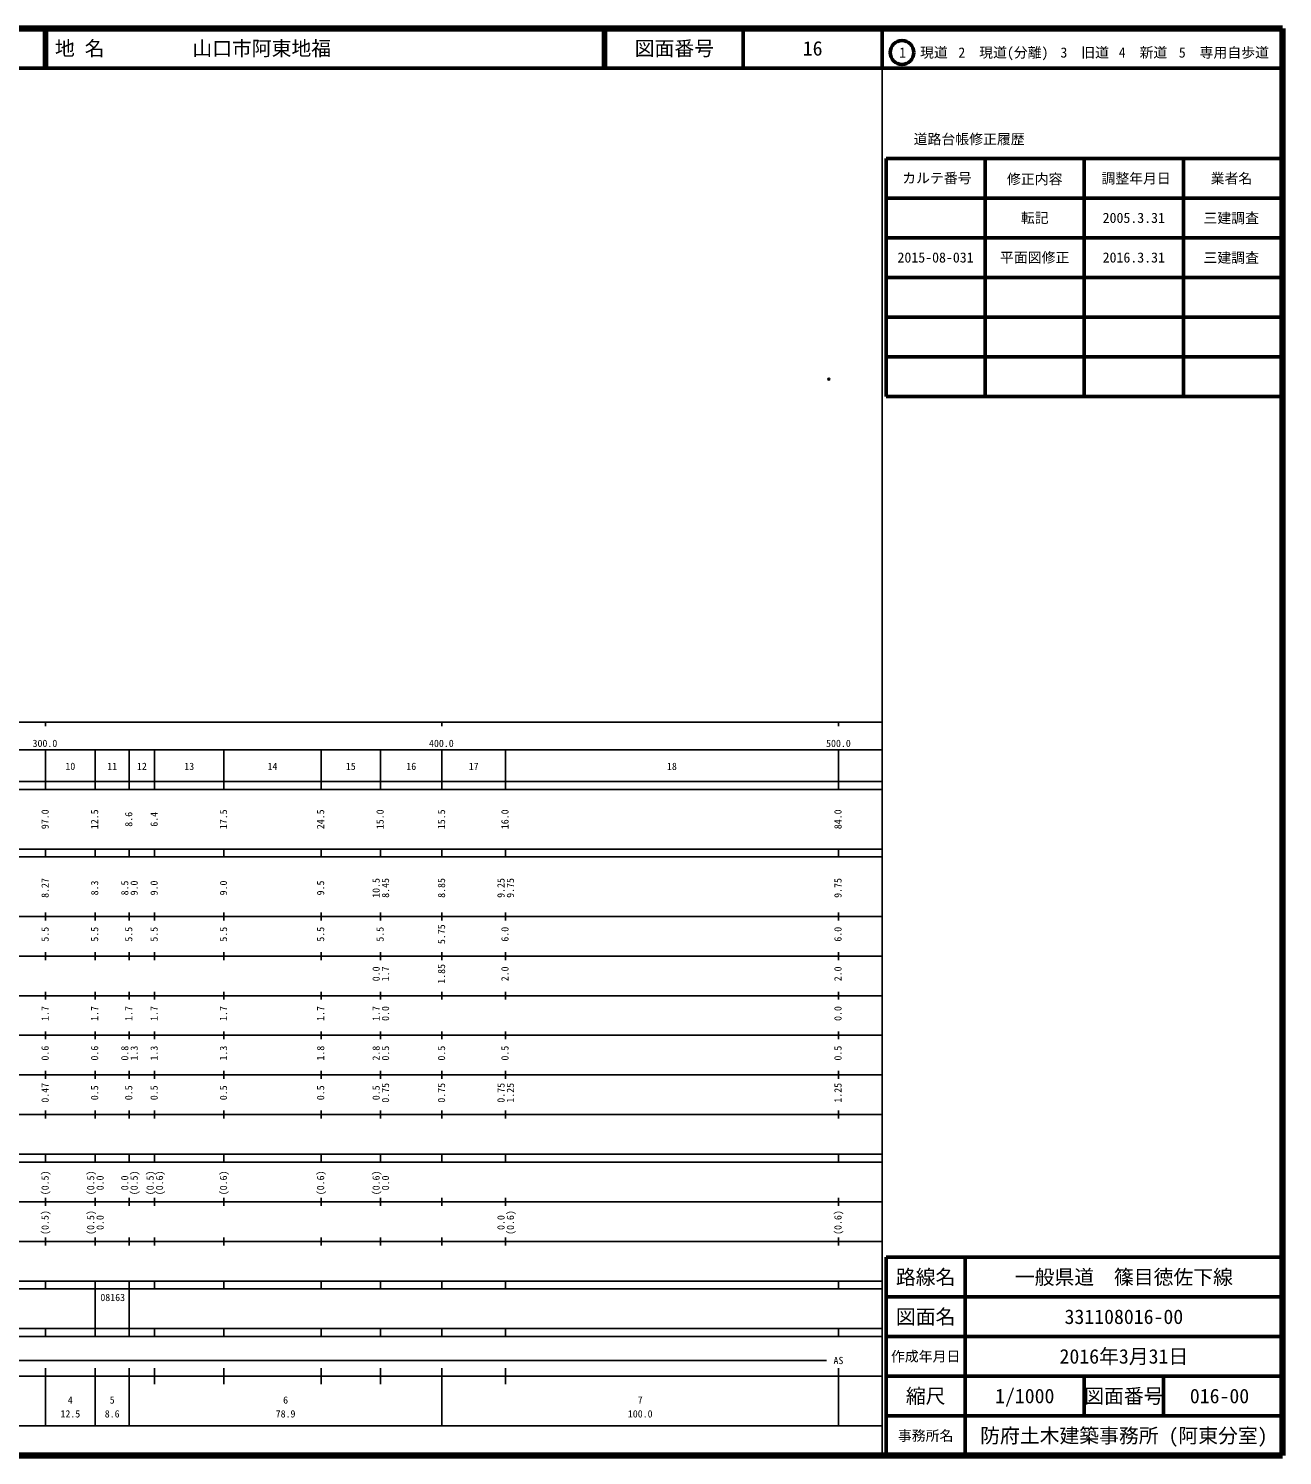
# Model space of a CAD drawing. Units: millimetres on the paper. Extents: x 40 to 680, y 20 to 380.
# Drawn here: x 363.7 to 680, y 20 to 380 of the extents above; entities that cross this region are included whole.
import ezdxf
from ezdxf.enums import TextEntityAlignment as Align

# ---------------------------------------------------------------- set-up
doc = ezdxf.new("R2010")
doc.units = ezdxf.units.MM
doc.header["$PDMODE"] = 32
doc.header["$PDSIZE"] = 0.5
doc.layers.add('M-OTRS', color=6, linetype='Continuous')
doc.layers.add('M-TTL-TXT', color=7, linetype='Continuous')
for name, color, linetype, lineweight in [('M-TTL', 2, 'Continuous', 140), ('M-TTL-BAND', 7, 'Continuous', 25), ('M-TTL-FRAM', 2, 'Continuous', 50), ('M-TTL-LINE', 7, 'Continuous', 50)]:
    doc.layers.add(name, color=color, linetype=linetype, lineweight=lineweight)
doc.styles.add('ＭＳ ゴシック', font='')
doc.styles.get('ＭＳ ゴシック').set_extended_font_data('MS Gothic')

msp = doc.modelspace()

# ---------------------------------------------------------------- linework, layer by layer
at = {"layer": 'M-OTRS'}
msp.add_point((565.561, 291.523), dxfattribs=at)
at = {"layer": 'M-TTL'}
for p, q in [((680, 380), (40, 380)), ((680, 20), (680, 380)), ((40, 20), (680, 20))]:
    msp.add_line(p, q, dxfattribs=at)
at = {"layer": 'M-TTL-BAND'}
for p, q in [((579, 20), (579, 370)), ((40, 205), (579, 205)), ((368, 205), (368, 204)), ((468, 205), (468, 204)), ((568, 205), (568, 204)), ((68, 198), (579, 198)), ((368, 188), (368, 198)), ((380.5, 188), (380.5, 198)), ((389.1, 188), (389.1, 198)), ((395.5, 188), (395.5, 198)), ((413, 188), (413, 198)), ((437.5, 188), (437.5, 198)), ((452.5, 188), (452.5, 198)), ((468, 188), (468, 198)), ((484, 188), (484, 198)), ((568, 188), (568, 198)), ((40, 190), (579, 190)), ((40, 188), (579, 188)), ((40, 173), (579, 173)), ((368, 171), (368, 173)), ((380.5, 171), (380.5, 173)), ((389.1, 171), (389.1, 173)), ((395.5, 171), (395.5, 173)), ((413, 171), (413, 173)), ((437.5, 171), (437.5, 173)), ((452.5, 171), (452.5, 173)), ((468, 171), (468, 173)), ((484, 171), (484, 173)), ((568, 171), (568, 173)), ((40, 171), (579, 171)), ((40, 156), (579, 156)), ((368, 155), (368, 157)), ((380.5, 155), (380.5, 157)), ((389.1, 155), (389.1, 157)), ((395.5, 155), (395.5, 157)), ((413, 155), (413, 157)), ((437.5, 155), (437.5, 157)), ((452.5, 155), (452.5, 157)), ((468, 155), (468, 157)), ((484, 155), (484, 157)), ((568, 155), (568, 157)), ((46, 146), (579, 146)), ((368, 145), (368, 147)), ((380.5, 145), (380.5, 147)), ((389.1, 145), (389.1, 147)), ((395.5, 145), (395.5, 147)), ((413, 145), (413, 147)), ((437.5, 145), (437.5, 147)), ((452.5, 145), (452.5, 147)), ((468, 145), (468, 147)), ((484, 145), (484, 147)), ((568, 145), (568, 147)), ((368, 135), (368, 137)), ((380.5, 135), (380.5, 137)), ((389.1, 135), (389.1, 137)), ((395.5, 135), (395.5, 137)), ((413, 135), (413, 137)), ((437.5, 135), (437.5, 137)), ((452.5, 135), (452.5, 137)), ((468, 135), (468, 137)), ((484, 135), (484, 137)), ((568, 135), (568, 137)), ((52, 136), (579, 136)), ((46, 126), (579, 126)), ((368, 125), (368, 127)), ((380.5, 125), (380.5, 127)), ((389.1, 125), (389.1, 127)), ((395.5, 125), (395.5, 127)), ((413, 125), (413, 127)), ((437.5, 125), (437.5, 127)), ((452.5, 125), (452.5, 127)), ((468, 125), (468, 127)), ((484, 125), (484, 127)), ((568, 125), (568, 127)), ((52, 116), (579, 116)), ((368, 115), (368, 117)), ((380.5, 115), (380.5, 117)), ((389.1, 115), (389.1, 117)), ((395.5, 115), (395.5, 117)), ((413, 115), (413, 117)), ((437.5, 115), (437.5, 117)), ((452.5, 115), (452.5, 117)), ((468, 115), (468, 117)), ((484, 115), (484, 117)), ((568, 115), (568, 117)), ((46, 106), (579, 106)), ((368, 105), (368, 107)), ((380.5, 105), (380.5, 107)), ((389.1, 105), (389.1, 107)), ((395.5, 105), (395.5, 107)), ((413, 105), (413, 107)), ((437.5, 105), (437.5, 107)), ((452.5, 105), (452.5, 107)), ((468, 105), (468, 107)), ((484, 105), (484, 107)), ((568, 105), (568, 107)), ((40, 96), (579, 96)), ((40, 94), (579, 94)), ((368, 94), (368, 96)), ((380.5, 94), (380.5, 96)), ((389.1, 94), (389.1, 96)), ((395.5, 94), (395.5, 96)), ((413, 94), (413, 96)), ((437.5, 94), (437.5, 96)), ((452.5, 94), (452.5, 96)), ((468, 94), (468, 96)), ((484, 94), (484, 96)), ((568, 94), (568, 96)), ((49, 84), (579, 84)), ((368, 83), (368, 85)), ((380.5, 83), (380.5, 85)), ((389.1, 83), (389.1, 85)), ((395.5, 83), (395.5, 85)), ((413, 83), (413, 85)), ((437.5, 83), (437.5, 85)), ((452.5, 83), (452.5, 85)), ((468, 83), (468, 85)), ((484, 83), (484, 85)), ((568, 83), (568, 85)), ((40, 74), (579, 74)), ((368, 73), (368, 75)), ((380.5, 73), (380.5, 75)), ((389.1, 73), (389.1, 75)), ((395.5, 73), (395.5, 75)), ((413, 73), (413, 75)), ((437.5, 73), (437.5, 75)), ((452.5, 73), (452.5, 75)), ((468, 73), (468, 75)), ((484, 73), (484, 75)), ((568, 73), (568, 75)), ((40, 64), (579, 64)), ((40, 62), (579, 62)), ((368, 62), (368, 64)), ((380.5, 62), (380.5, 64)), ((380.5, 52), (380.5, 62)), ((389.1, 62), (389.1, 64)), ((389.1, 52), (389.1, 62)), ((395.5, 62), (395.5, 64)), ((413, 62), (413, 64)), ((437.5, 62), (437.5, 64)), ((452.5, 62), (452.5, 64)), ((468, 62), (468, 64)), ((484, 62), (484, 64)), ((568, 62), (568, 64)), ((40, 52), (579, 52)), ((368, 50), (368, 52)), ((380.5, 50), (380.5, 52)), ((389.1, 50), (389.1, 52)), ((395.5, 50), (395.5, 52)), ((413, 50), (413, 52)), ((437.5, 50), (437.5, 52)), ((452.5, 50), (452.5, 52)), ((468, 50), (468, 52)), ((484, 50), (484, 52)), ((568, 50), (568, 52)), ((40, 50), (579, 50)), ((71, 44), (565, 44)), ((40, 40), (579, 40)), ((368, 27.5), (368, 42)), ((380.5, 27.5), (380.5, 42)), ((389.1, 27.5), (389.1, 42)), ((395.5, 38), (395.5, 42)), ((413, 38), (413, 42)), ((437.5, 38), (437.5, 42)), ((452.5, 38), (452.5, 42)), ((468, 27.5), (468, 42)), ((484, 38), (484, 42)), ((568, 27.5), (568, 42)), ((68, 27.5), (579, 27.5))]:
    msp.add_line(p, q, dxfattribs=at)
at = {"layer": 'M-TTL-FRAM'}
for p, q in [((580, 347.197), (580, 287.197)), ((580, 347.197), (680, 347.197)), ((580, 287.197), (680, 287.197)), ((680, 70), (580, 70)), ((580, 70), (580, 20))]:
    msp.add_line(p, q, dxfattribs=at)
at = {"layer": 'M-TTL-LINE'}
for p, q in [((367.75, 380), (367.75, 370)), ((368.25, 380), (368.25, 370)), ((508.747, 380), (508.747, 370)), ((509.247, 380), (509.247, 370)), ((543.997, 380), (543.997, 370)), ((579, 380), (579, 370)), ((40, 370), (680, 370)), ((605, 347.197), (605, 287.197)), ((630, 347.197), (630, 287.197)), ((655, 347.197), (655, 287.197)), ((580, 337.197), (680, 337.197)), ((580, 327.197), (680, 327.197)), ((580, 317.197), (680, 317.197)), ((580, 307.197), (680, 307.197)), ((580, 297.197), (680, 297.197)), ((600, 70), (600, 20)), ((680, 60), (580, 60)), ((680, 50), (580, 50)), ((680, 40), (580, 40)), ((630, 40), (630, 30)), ((650, 40), (650, 30)), ((680, 30), (580, 30))]:
    msp.add_line(p, q, dxfattribs=at)
msp.add_circle((584.031, 373.958), 3, dxfattribs=at)

# ---------------------------------------------------------------- texts
at = {"layer": 'M-TTL-BAND', "style": 'ＭＳ ゴシック'}
for s, p in [('300.0', (367.844, 198.195)), ('400.0', (467.844, 198.195)), ('500.0', (568, 198.195)), ('10', (374.25, 192.405)), ('11', (384.8, 192.405)), ('12', (392.3, 192.405)), ('13', (404.25, 192.405)), ('14', (425.25, 192.405)), ('15', (445, 192.405)), ('16', (460.25, 192.405)), ('17', (476, 192.405)), ('18', (526, 192.405)), ('AS', (568, 42.5)), ('4', (374.25, 32.523)), ('5', (384.8, 32.523)), ('6', (428.55, 32.523)), ('7', (518, 32.523)), ('12.5', (374.25, 29.033)), ('8.6', (384.8, 29.033)), ('78.9', (428.55, 29.033)), ('100.0', (518, 29.033))]:
    msp.add_text(s, height=1.833, dxfattribs=at).set_placement(p, align=Align.BOTTOM_CENTER)
for s, p in [('97.0', (369.334, 180.5)), ('12.5', (381.834, 180.5)), ('8.6', (390.434, 180.5)), ('6.4', (396.834, 180.5)), ('17.5', (414.334, 180.5)), ('24.5', (438.834, 180.5)), ('15.0', (453.834, 180.5)), ('15.5', (469.334, 180.5)), ('16.0', (485.334, 180.5)), ('84.0', (569.334, 180.5)), ('8.27', (369.334, 163.174)), ('8.3', (381.834, 163.174)), ('8.5', (389.434, 163.174)), ('9.0', (391.804, 163.174)), ('9.0', (396.834, 163.174)), ('9.0', (414.334, 163.174)), ('9.5', (438.834, 163.174)), ('10.5', (452.834, 163.174)), ('8.45', (455.204, 163.174)), ('8.85', (469.334, 163.174)), ('9.25', (484.334, 163.174)), ('9.75', (486.704, 163.174)), ('9.75', (569.334, 163.174)), ('5.5', (369.334, 151.5)), ('5.5', (381.834, 151.5)), ('5.5', (390.434, 151.5)), ('5.5', (396.834, 151.5)), ('5.5', (414.334, 151.5)), ('5.5', (438.834, 151.5)), ('5.5', (453.834, 151.5)), ('5.75', (469.334, 151.5)), ('6.0', (485.334, 151.5)), ('6.0', (569.334, 151.5)), ('0.0', (452.834, 141.5)), ('1.7', (455.204, 141.5)), ('1.85', (469.334, 141.5)), ('2.0', (485.334, 141.5)), ('2.0', (569.334, 141.5)), ('1.7', (369.334, 131.5)), ('1.7', (381.834, 131.5)), ('1.7', (390.434, 131.5)), ('1.7', (396.834, 131.5)), ('1.7', (414.334, 131.5)), ('1.7', (438.834, 131.5)), ('1.7', (452.834, 131.5)), ('0.0', (455.204, 131.5)), ('0.0', (569.334, 131.5)), ('0.6', (369.334, 121.5)), ('0.6', (381.834, 121.5)), ('0.8', (389.434, 121.5)), ('1.3', (391.804, 121.5)), ('1.3', (396.834, 121.5)), ('1.3', (414.334, 121.5)), ('1.8', (438.834, 121.5)), ('2.8', (452.834, 121.5)), ('0.5', (455.204, 121.5)), ('0.5', (469.334, 121.5)), ('0.5', (485.334, 121.5)), ('0.5', (569.334, 121.5)), ('0.47', (369.334, 111.5)), ('0.5', (381.834, 111.5)), ('0.5', (390.434, 111.5)), ('0.5', (396.834, 111.5)), ('0.5', (414.334, 111.5)), ('0.5', (438.834, 111.5)), ('0.5', (452.834, 111.5)), ('0.75', (455.204, 111.5)), ('0.75', (469.334, 111.5)), ('0.75', (484.334, 111.5)), ('1.25', (486.704, 111.5)), ('1.25', (569.334, 111.5)), ('(0.5)', (369.334, 88.764)), ('(0.5)', (380.834, 88.764)), ('0.0', (383.204, 88.764)), ('0.0', (389.434, 88.764)), ('(0.5)', (391.804, 88.764)), ('(0.5)', (395.834, 88.764)), ('(0.6)', (398.204, 88.764)), ('(0.6)', (414.334, 88.764)), ('(0.6)', (438.834, 88.764)), ('(0.6)', (452.834, 88.764)), ('0.0', (455.204, 88.764)), ('(0.5)', (369.334, 78.764)), ('(0.5)', (380.834, 78.764)), ('0.0', (383.204, 78.764)), ('0.0', (484.334, 78.764)), ('(0.6)', (486.704, 78.764)), ('(0.6)', (569.334, 78.764))]:
    msp.add_text(s, height=1.833, rotation=90, dxfattribs=at).set_placement(p, align=Align.BOTTOM_CENTER)
msp.add_text('08163', height=1.833, dxfattribs=at).set_placement((381.828, 58.405), align=Align.BOTTOM_LEFT)
at = {"layer": 'M-TTL-TXT', "style": 'ＭＳ ゴシック'}
for s, p in [('地 名', (370.38, 375)), ('山口市阿東地福', (405.024, 375))]:
    msp.add_text(s, height=3.666, dxfattribs=at).set_placement(p, align=Align.MIDDLE_LEFT)
for s, height, p in [('図面番号', 3.666, (526.622, 375)), ('16', 3.666, (561.497, 375)), ('1\u3000現道', 2.566, (589.448, 373.958)), ('2\u3000現道(分離)', 2.566, (609.619, 373.958)), ('3\u3000旧道', 2.566, (630.121, 373.958)), ('4\u3000新道', 2.566, (644.824, 373.958)), ('5\u3000専用自歩道', 2.566, (665.228, 373.958)), ('道路台帳修正履歴', 2.566, (600.968, 352.113)), ('カルテ番号', 2.566, (592.839, 342.277)), ('修正内容', 2.566, (617.509, 342.023)), ('調整年月日', 2.566, (643.089, 342.197)), ('業者名', 2.566, (667.134, 342.197)), ('転記', 2.566, (617.5, 332.245)), ('2005.3.31', 2.566, (642.5, 332.245)), ('三建調査', 2.566, (667.077, 332.189)), ('2015-08-031', 2.566, (592.5, 322.245)), ('平面図修正', 2.566, (617.5, 322.245)), ('2016.3.31', 2.566, (642.5, 322.245)), ('三建調査', 2.566, (667.077, 322.189)), ('路線名', 3.666, (590, 65)), ('路線名', 3.666, (590, 65)), ('一般県道\u3000篠目徳佐下線', 3.666, (640, 65)), ('図面名', 3.666, (590, 55)), ('図面名', 3.666, (590, 55)), ('331108016-00', 3.666, (640, 55)), ('2016年3月31日', 3.666, (640, 45)), ('作成年月日', 2.566, (590, 45)), ('作成年月日', 2.566, (590, 45)), ('縮尺', 3.666, (590, 35)), ('縮尺', 3.666, (590, 35)), ('1/1000', 3.666, (615, 35)), ('図面番号', 3.666, (640, 35)), ('図面番号', 3.666, (640, 35)), ('016-00', 3.666, (664.125, 35)), ('事務所名', 2.566, (590, 25)), ('事務所名', 2.566, (590, 25)), ('防府土木建築事務所 (阿東分室)', 3.666, (640, 25))]:
    msp.add_text(s, height=height, dxfattribs=at).set_placement(p, align=Align.MIDDLE_CENTER)

doc.saveas('drawing.dxf')
